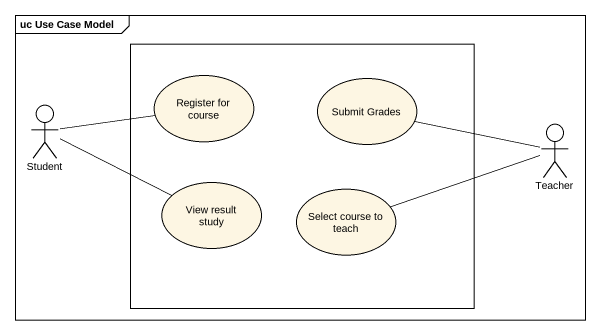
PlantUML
@startuml
mainframe uc Use Case Model
rectangle " " as rectangle1 {
  usecase "Register for course" as Register_for_course
  usecase "Submit Grades" as Submit_Grades
  usecase "View result study" as View_result_study
  usecase "Select course to teach" as Select_course_to_teach
}
actor Student
actor Teacher
Student -right- Register_for_course
Student -right- View_result_study
Teacher -left- Submit_Grades
Teacher -left- Select_course_to_teach
@enduml
